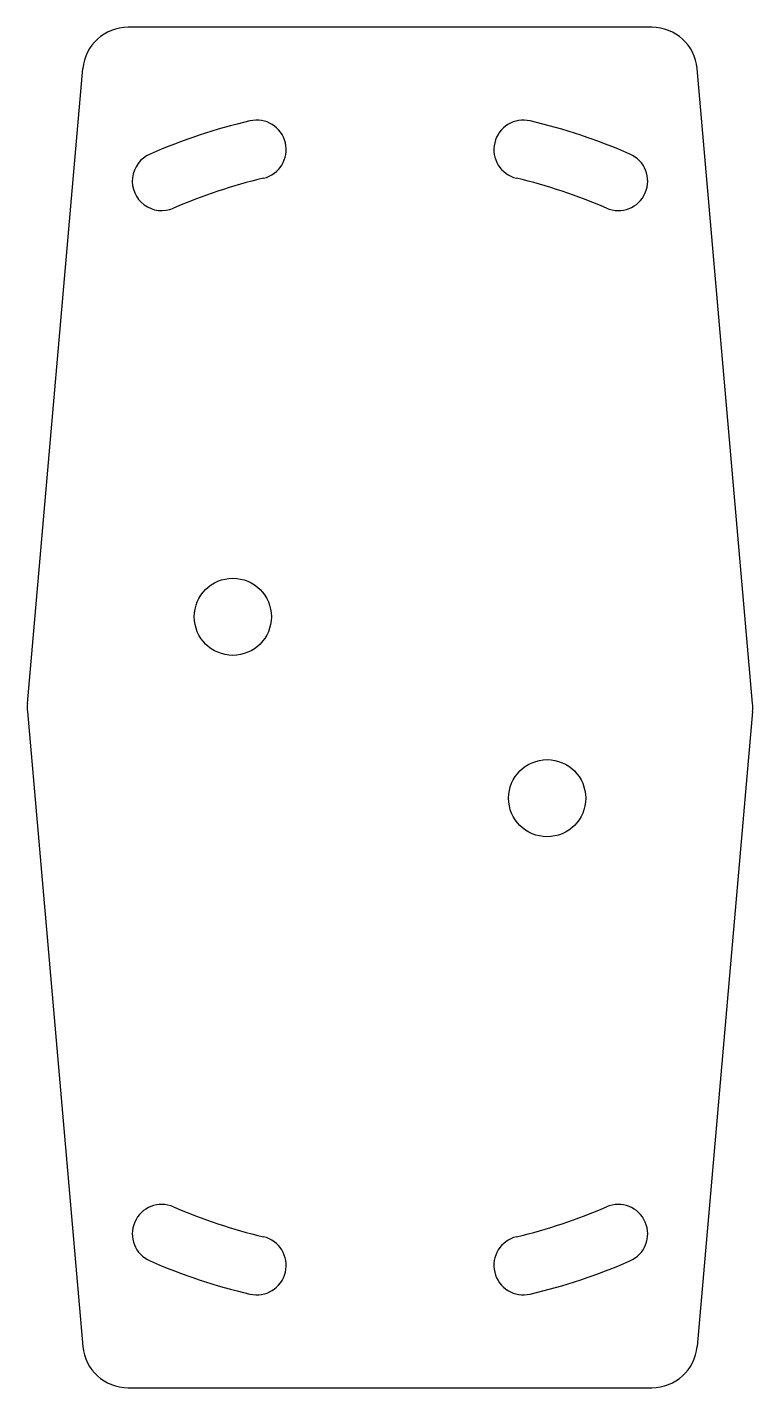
# Model space of a CAD drawing. Extents: x 0 to 80, y 0 to 150.
import ezdxf

# ---------------------------------------------------------------- set-up
doc = ezdxf.new("R2010")
doc.units = 0
doc.header["$MEASUREMENT"] = 0
doc.layers.add('CUT', color=7, linetype='CONTINUOUS')

msp = doc.modelspace()

# ---------------------------------------------------------------- linework, layer by layer
at = {"layer": 'CUT'}
for p, q in [((68.84, 150), (11.12, 150)), ((0.02, 75.44), (6.14, 145.44)), ((79.94, 75.44), (73.82, 145.44)), ((0.02, 74.56), (6.14, 4.56)), ((79.94, 74.56), (73.82, 4.56)), ((11.12, 0), (68.84, 0))]:
    msp.add_line(p, q, dxfattribs=at)
for centre in [(22.66, 85), (57.3, 65)]:
    msp.add_circle(centre, 4.25, dxfattribs=at)
for centre, radius, start, end in [((11.12, 145), 5, 90, 175), ((68.84, 145), 5, 5, 90), ((39.98, 75), 66.5, 103.4349, 113.4349), ((25.29, 136.51), 3.25, 283.4349, 103.4349), ((54.68, 136.51), 3.25, 76.5651, 256.5651), ((39.98, 75), 66.5, 66.5651, 76.5651), ((14.83, 133.03), 3.25, 113.4349, 293.4349), ((65.13, 133.03), 3.25, 246.5651, 66.5651), ((39.98, 75), 60, 103.4349, 113.4349), ((39.98, 75), 60, 66.5651, 76.5651), ((5, 75), 5, 175, 185), ((74.96, 75), 5, 355, 5), ((14.83, 16.97), 3.25, 66.5651, 246.5651), ((39.98, 75), 60, 246.5651, 256.5651), ((39.98, 75), 60, 283.4349, 293.4349), ((65.13, 16.97), 3.25, 293.4349, 113.4349), ((25.29, 13.49), 3.25, 256.5651, 76.5651), ((54.68, 13.49), 3.25, 103.4349, 283.4349), ((39.98, 75), 66.5, 246.5651, 256.5651), ((39.98, 75), 66.5, 283.4349, 293.4349), ((11.12, 5), 5, 185, 270), ((68.84, 5), 5, 270, 355)]:
    msp.add_arc(centre, radius, start, end, dxfattribs=at)

doc.saveas('drawing.dxf')
